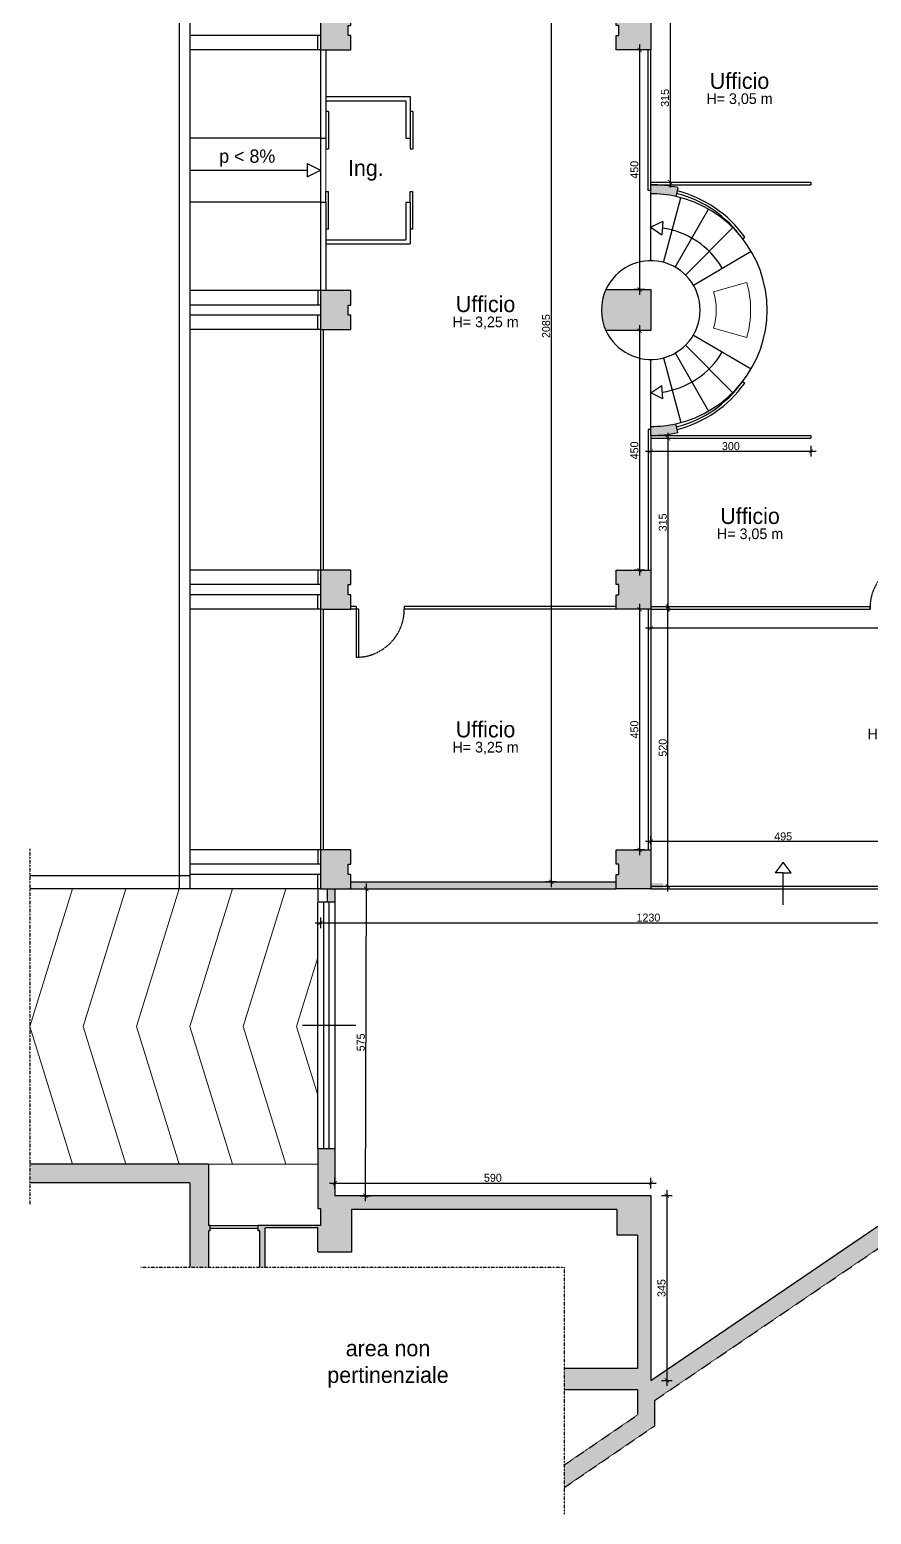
# Model space of a CAD drawing. Header units: millimetres. Extents: x 515 to 43442, y -1882 to 9936.
# Drawn here: x 515 to 2092, y 26 to 2808 of the extents above; entities that cross this region are included whole.
import ezdxf

# ---------------------------------------------------------------- set-up
doc = ezdxf.new("R2010")
doc.units = ezdxf.units.MM
doc.linetypes.add('35', pattern=[1.5, 0.5, -0.25, 0.5, -0.25])
doc.linetypes.add('DASHDOT2', pattern=[0.5, 0.25, -0.125, 0, -0.125])
doc.layers.get('Defpoints').update_dxf_attribs({"color": 31})
doc.layers.add('CAMP sez', color=9, linetype='Continuous', lineweight=15, true_color=0xbdbdbd)
doc.layers.add('PAV_EST', color=253, linetype='Continuous', lineweight=0, true_color=0xa8a8a8)
for name, color, linetype in [('INF', 8, 'Continuous'), ('PROS', 9, 'Continuous'), ('Q_100_ESECUTIVO', 3, 'Continuous'), ('SEZ', 170, 'Continuous'), ('Testi', 7, 'Continuous'), ('VOLTE', 8, 'Continuous')]:
    doc.layers.add(name, color=color, linetype=linetype)
doc.styles.add('T_ESE_q100', font='bahnschrift.ttf', dxfattribs={"height": 15})
doc.dimstyles.new('Quote al 100 arrotondate', dxfattribs={"dimscale": 0, "dimtxt": 15, "dimasz": 8, "dimexe": 10, "dimexo": 10, "dimgap": 2, "dimtad": 1, "dimdec": 0, "dimrnd": 5, "dimzin": 0, "dimdsep": 46, "dimtxsty": 'T_ESE_q100', "dimblk": 'ARCHTICK', "dimcen": 0.09, "dimdle": 10, "dimadec": 0, "dimazin": 0, "dimtfac": 1, "dimtdec": 0, "dimtofl": 0, "dimtmove": 2, "dimatfit": 3, "dimldrblk": 'ARCHTICK', "dimfxl": 10, "dimfxlon": 1, "dimtolj": 1, "dimtzin": 0, "dimlwd": -1, "dimlwe": -1, "dimarcsym": 0})

# ---------------------------------------------------------------- blocks, each defined once
blk = doc.blocks.new('_ArchTick')
at = {"color": 0, "linetype": 'ByBlock', "const_width": 0.15}
blk.add_lwpolyline([(-0.5, -0.5), (0.5, 0.5)], dxfattribs=at)
blk = doc.blocks.new('*D42')
at = {"layer": 'Defpoints', "color": 0, "transparency": 16777216}
for p in [(1678.9, 2770.4), (1657.9, 2321.4), (1678.9, 2321.4)]:
    blk.add_point(p, dxfattribs=at)
at = {"layer": 'Q_100_ESECUTIVO', "color": 0, "transparency": 16777216}
for p, q in [((1667.9, 2770.4), (1647.9, 2770.4)), ((1657.9, 2780.4), (1657.9, 2311.4)), ((1667.9, 2321.4), (1647.9, 2321.4))]:
    blk.add_line(p, q, dxfattribs=at)
at = {"layer": 'Q_100_ESECUTIVO', "color": 0, "transparency": 16777216, "xscale": 8, "yscale": 8, "zscale": 8}
for p, rotation in [((1657.9, 2770.4), 90), ((1657.9, 2321.4), 270)]:
    blk.add_blockref('_ArchTick', p, dxfattribs=dict(at, rotation=rotation))
at = {"layer": 'Q_100_ESECUTIVO', "color": 0, "transparency": 16777216, "insert": (1648.2, 2545.9), "char_height": 15, "attachment_point": 5, "rotation": 90, "style": 'T_ESE_q100'}
blk.add_mtext('\\A1;450', dxfattribs=at)
blk = doc.blocks.new('*D43')
at = {"layer": 'Defpoints', "color": 0, "transparency": 16777216}
for p in [(1678.9, 2244.4), (1657.9, 1795.4), (1678.9, 1795.4)]:
    blk.add_point(p, dxfattribs=at)
at = {"layer": 'Q_100_ESECUTIVO', "color": 0, "transparency": 16777216}
for p, q in [((1657.9, 2254.4), (1657.9, 1785.4)), ((1667.9, 2244.4), (1647.9, 2244.4)), ((1667.9, 1795.4), (1647.9, 1795.4))]:
    blk.add_line(p, q, dxfattribs=at)
at = {"layer": 'Q_100_ESECUTIVO', "color": 0, "transparency": 16777216, "xscale": 8, "yscale": 8, "zscale": 8}
for p, rotation in [((1657.9, 2244.4), 90), ((1657.9, 1795.4), 270)]:
    blk.add_blockref('_ArchTick', p, dxfattribs=dict(at, rotation=rotation))
at = {"layer": 'Q_100_ESECUTIVO', "color": 0, "transparency": 16777216, "insert": (1648.2, 2019.9), "char_height": 15, "attachment_point": 5, "rotation": 90, "style": 'T_ESE_q100'}
blk.add_mtext('\\A1;450', dxfattribs=at)
blk = doc.blocks.new('*D44')
at = {"layer": 'Defpoints', "color": 0, "transparency": 16777216}
for p in [(1678.9, 1722.4), (1657.9, 1271.4), (1678.9, 1271.4)]:
    blk.add_point(p, dxfattribs=at)
at = {"layer": 'Q_100_ESECUTIVO', "color": 0, "transparency": 16777216}
for p, q in [((1657.9, 1732.4), (1657.9, 1261.4)), ((1667.9, 1722.4), (1647.9, 1722.4)), ((1667.9, 1271.4), (1647.9, 1271.4))]:
    blk.add_line(p, q, dxfattribs=at)
at = {"layer": 'Q_100_ESECUTIVO', "color": 0, "transparency": 16777216, "xscale": 8, "yscale": 8, "zscale": 8}
for p, rotation in [((1657.9, 1722.4), 90), ((1657.9, 1271.4), 270)]:
    blk.add_blockref('_ArchTick', p, dxfattribs=dict(at, rotation=rotation))
at = {"layer": 'Q_100_ESECUTIVO', "color": 0, "transparency": 16777216, "insert": (1648.2, 1496.9), "char_height": 15, "attachment_point": 5, "rotation": 90, "style": 'T_ESE_q100'}
blk.add_mtext('\\A1;450', dxfattribs=at)
blk = doc.blocks.new('*D45')
at = {"layer": 'Defpoints', "color": 0, "transparency": 16777216}
for p in [(1510.9, 3294.4), (1492.4, 1211.4), (1510.9, 1211.4)]:
    blk.add_point(p, dxfattribs=at)
at = {"layer": 'Q_100_ESECUTIVO', "color": 0, "transparency": 16777216}
for p, q in [((1500.9, 3294.4), (1482.4, 3294.4)), ((1492.4, 3304.4), (1492.4, 1201.4)), ((1500.9, 1211.4), (1482.4, 1211.4))]:
    blk.add_line(p, q, dxfattribs=at)
at = {"layer": 'Q_100_ESECUTIVO', "color": 0, "transparency": 16777216, "xscale": 8, "yscale": 8, "zscale": 8}
for p, rotation in [((1492.4, 3294.4), 90), ((1492.4, 1211.4), 270)]:
    blk.add_blockref('_ArchTick', p, dxfattribs=dict(at, rotation=rotation))
at = {"layer": 'Q_100_ESECUTIVO', "color": 0, "transparency": 16777216, "insert": (1482.7, 2252.9), "char_height": 15, "attachment_point": 5, "rotation": 90, "style": 'T_ESE_q100'}
blk.add_mtext('\\A1;2085', dxfattribs=at)
blk = doc.blocks.new('*D46')
at = {"layer": 'Defpoints', "color": 0, "transparency": 16777216}
for p in [(1088.4, 1198.4), (1145.7, 1198.2), (1086.9, 623.4)]:
    blk.add_point(p, dxfattribs=at)
at = {"layer": 'Q_100_ESECUTIVO', "color": 0, "transparency": 16777216}
for p, q in [((1135.7, 1198.2), (1155.7, 1198.2)), ((1144.2, 613.2), (1145.8, 1208.2)), ((1134.2, 623.2), (1154.2, 623.2))]:
    blk.add_line(p, q, dxfattribs=at)
at = {"layer": 'Q_100_ESECUTIVO', "color": 0, "transparency": 16777216, "xscale": 8, "yscale": 8, "zscale": 8}
for p, rotation in [((1145.7, 1198.2), 89.8505330881511), ((1144.2, 623.2), 269.8505330881511)]:
    blk.add_blockref('_ArchTick', p, dxfattribs=dict(at, rotation=rotation))
at = {"layer": 'Q_100_ESECUTIVO', "color": 0, "transparency": 16777216, "insert": (1135.4, 910.7), "char_height": 15, "attachment_point": 5, "rotation": 89.8505, "style": 'T_ESE_q100'}
blk.add_mtext('\\A1;575', dxfattribs=at)
blk = doc.blocks.new('*D47')
at = {"layer": 'Defpoints', "color": 0, "transparency": 16777216}
for p in [(1678.9, 647.1), (1086.9, 623.4), (1678.9, 623.4)]:
    blk.add_point(p, dxfattribs=at)
at = {"layer": 'Q_100_ESECUTIVO', "color": 0, "transparency": 16777216}
for p, q in [((1076.9, 647.1), (1688.9, 647.1)), ((1086.9, 637.1), (1086.9, 657.1)), ((1678.9, 637.1), (1678.9, 657.1))]:
    blk.add_line(p, q, dxfattribs=at)
at = {"layer": 'Q_100_ESECUTIVO', "color": 0, "transparency": 16777216, "xscale": 8, "yscale": 8, "zscale": 8, "rotation": 180}
blk.add_blockref('_ArchTick', (1086.9, 647.1), dxfattribs=at)
at = {"layer": 'Q_100_ESECUTIVO', "color": 0, "transparency": 16777216, "xscale": 8, "yscale": 8, "zscale": 8}
blk.add_blockref('_ArchTick', (1678.9, 647.1), dxfattribs=at)
at = {"layer": 'Q_100_ESECUTIVO', "color": 0, "transparency": 16777216, "insert": (1382.9, 656.8), "char_height": 15, "attachment_point": 5, "style": 'T_ESE_q100'}
blk.add_mtext('\\A1;590', dxfattribs=at)
blk = doc.blocks.new('*D23')
at = {"layer": 'Defpoints', "color": 0, "transparency": 16777216}
for p in [(1059.9, 1198.4), (2288.9, 1198.4), (2288.9, 1134.7)]:
    blk.add_point(p, dxfattribs=at)
at = {"layer": 'Q_100_ESECUTIVO', "color": 0, "transparency": 16777216}
for p, q in [((1059.9, 1144.7), (1059.9, 1124.7)), ((2288.9, 1144.7), (2288.9, 1124.7)), ((1049.9, 1134.7), (2298.9, 1134.7))]:
    blk.add_line(p, q, dxfattribs=at)
at = {"layer": 'Q_100_ESECUTIVO', "color": 0, "transparency": 16777216, "xscale": 8, "yscale": 8, "zscale": 8, "rotation": 180}
blk.add_blockref('_ArchTick', (1059.9, 1134.7), dxfattribs=at)
at = {"layer": 'Q_100_ESECUTIVO', "color": 0, "transparency": 16777216, "xscale": 8, "yscale": 8, "zscale": 8}
blk.add_blockref('_ArchTick', (2288.9, 1134.7), dxfattribs=at)
at = {"layer": 'Q_100_ESECUTIVO', "color": 0, "transparency": 16777216, "insert": (1674.4, 1144.4), "char_height": 15, "attachment_point": 5, "style": 'T_ESE_q100'}
blk.add_mtext('\\A1;1230', dxfattribs=at)
blk = doc.blocks.new('*D54')
at = {"layer": 'Defpoints', "color": 0, "transparency": 16777216}
for p in [(1678.9, 623.4), (1678.9, 277), (1708.7, 277)]:
    blk.add_point(p, dxfattribs=at)
at = {"layer": 'Q_100_ESECUTIVO', "color": 0, "transparency": 16777216}
for p, q in [((1698.7, 623.4), (1718.7, 623.4)), ((1708.7, 633.4), (1708.7, 267)), ((1698.7, 277), (1718.7, 277))]:
    blk.add_line(p, q, dxfattribs=at)
at = {"layer": 'Q_100_ESECUTIVO', "color": 0, "transparency": 16777216, "xscale": 8, "yscale": 8, "zscale": 8}
for p, rotation in [((1708.7, 623.4), 90), ((1708.7, 277), 270)]:
    blk.add_blockref('_ArchTick', p, dxfattribs=dict(at, rotation=rotation))
at = {"layer": 'Q_100_ESECUTIVO', "color": 0, "transparency": 16777216, "insert": (1699, 450.2), "char_height": 15, "attachment_point": 5, "rotation": 90, "style": 'T_ESE_q100'}
blk.add_mtext('\\A1;345', dxfattribs=at)
blk = doc.blocks.new('*D99')
at = {"layer": 'Defpoints', "color": 0, "transparency": 16777216}
for p in [(1678.9, 2042.9), (1678.9, 1727.4), (1710.9, 1727.4)]:
    blk.add_point(p, dxfattribs=at)
at = {"layer": 'Q_100_ESECUTIVO', "color": 0, "transparency": 16777216}
for p, q in [((1700.9, 2042.9), (1720.9, 2042.9)), ((1710.9, 2052.9), (1710.9, 1717.4)), ((1700.9, 1727.4), (1720.9, 1727.4))]:
    blk.add_line(p, q, dxfattribs=at)
at = {"layer": 'Q_100_ESECUTIVO', "color": 0, "transparency": 16777216, "xscale": 8, "yscale": 8, "zscale": 8}
for p, rotation in [((1710.9, 2042.9), 90), ((1710.9, 1727.4), 270)]:
    blk.add_blockref('_ArchTick', p, dxfattribs=dict(at, rotation=rotation))
at = {"layer": 'Q_100_ESECUTIVO', "color": 0, "transparency": 16777216, "insert": (1701.3, 1885.1), "char_height": 15, "attachment_point": 5, "rotation": 90, "style": 'T_ESE_q100'}
blk.add_mtext('\\A1;315', dxfattribs=at)
blk = doc.blocks.new('*D100')
at = {"layer": 'Defpoints', "color": 0, "transparency": 16777216}
for p in [(1678.9, 2042.9), (1978.9, 2042.9), (1978.9, 2018.3)]:
    blk.add_point(p, dxfattribs=at)
at = {"layer": 'Q_100_ESECUTIVO', "color": 0, "transparency": 16777216}
for p, q in [((1668.9, 2018.3), (1988.9, 2018.3)), ((1678.9, 2028.3), (1678.9, 2008.3)), ((1978.9, 2028.3), (1978.9, 2008.3))]:
    blk.add_line(p, q, dxfattribs=at)
at = {"layer": 'Q_100_ESECUTIVO', "color": 0, "transparency": 16777216, "xscale": 8, "yscale": 8, "zscale": 8, "rotation": 180}
blk.add_blockref('_ArchTick', (1678.9, 2018.3), dxfattribs=at)
at = {"layer": 'Q_100_ESECUTIVO', "color": 0, "transparency": 16777216, "xscale": 8, "yscale": 8, "zscale": 8}
blk.add_blockref('_ArchTick', (1978.9, 2018.3), dxfattribs=at)
at = {"layer": 'Q_100_ESECUTIVO', "color": 0, "transparency": 16777216, "insert": (1828.9, 2027.9), "char_height": 15, "attachment_point": 5, "style": 'T_ESE_q100'}
blk.add_mtext('\\A1;300', dxfattribs=at)
blk = doc.blocks.new('*D102')
at = {"layer": 'Defpoints', "color": 0, "transparency": 16777216}
for p in [(1678.9, 2838.4), (1678.9, 2522.9), (1715.1, 2522.9)]:
    blk.add_point(p, dxfattribs=at)
at = {"layer": 'Q_100_ESECUTIVO', "color": 0, "transparency": 16777216}
for p, q in [((1705.1, 2838.4), (1725.1, 2838.4)), ((1715.1, 2848.4), (1715.1, 2512.9)), ((1705.1, 2522.9), (1725.1, 2522.9))]:
    blk.add_line(p, q, dxfattribs=at)
at = {"layer": 'Q_100_ESECUTIVO', "color": 0, "transparency": 16777216, "xscale": 8, "yscale": 8, "zscale": 8}
for p, rotation in [((1715.1, 2838.4), 90), ((1715.1, 2522.9), 270)]:
    blk.add_blockref('_ArchTick', p, dxfattribs=dict(at, rotation=rotation))
at = {"layer": 'Q_100_ESECUTIVO', "color": 0, "transparency": 16777216, "insert": (1705.4, 2680.6), "char_height": 15, "attachment_point": 5, "rotation": 90, "style": 'T_ESE_q100'}
blk.add_mtext('\\A1;315', dxfattribs=at)
blk = doc.blocks.new('*D107')
at = {"layer": 'Defpoints', "color": 0, "transparency": 16777216}
for p in [(1678.9, 1722.4), (2938.9, 1722.4), (1678.9, 1686.6)]:
    blk.add_point(p, dxfattribs=at)
at = {"layer": 'Q_100_ESECUTIVO', "color": 0, "transparency": 16777216}
for p, q in [((2948.9, 1686.6), (1668.9, 1686.6)), ((1678.9, 1696.6), (1678.9, 1676.6)), ((2938.9, 1696.6), (2938.9, 1676.6))]:
    blk.add_line(p, q, dxfattribs=at)
at = {"layer": 'Q_100_ESECUTIVO', "color": 0, "transparency": 16777216, "xscale": 8, "yscale": 8, "zscale": 8, "rotation": 180}
blk.add_blockref('_ArchTick', (1678.9, 1686.6), dxfattribs=at)
at = {"layer": 'Q_100_ESECUTIVO', "color": 0, "transparency": 16777216, "xscale": 8, "yscale": 8, "zscale": 8}
blk.add_blockref('_ArchTick', (2938.9, 1686.6), dxfattribs=at)
at = {"layer": 'Q_100_ESECUTIVO', "color": 0, "transparency": 16777216, "insert": (2308.9, 1696.3), "char_height": 15, "attachment_point": 5, "style": 'T_ESE_q100'}
blk.add_mtext('\\A1;1260', dxfattribs=at)
blk = doc.blocks.new('*D25')
at = {"layer": 'Defpoints', "color": 0, "transparency": 16777216}
for p in [(1678.9, 1286.9), (1678.9, 1271.4), (2174.9, 1271.4)]:
    blk.add_point(p, dxfattribs=at)
at = {"layer": 'Q_100_ESECUTIVO', "color": 0, "transparency": 16777216}
for p, q in [((2184.9, 1286.9), (1668.9, 1286.9)), ((1678.9, 1281.4), (1678.9, 1296.9)), ((2174.9, 1281.4), (2174.9, 1296.9))]:
    blk.add_line(p, q, dxfattribs=at)
at = {"layer": 'Q_100_ESECUTIVO', "color": 0, "transparency": 16777216, "xscale": 8, "yscale": 8, "zscale": 8, "rotation": 180}
blk.add_blockref('_ArchTick', (1678.9, 1286.9), dxfattribs=at)
at = {"layer": 'Q_100_ESECUTIVO', "color": 0, "transparency": 16777216, "xscale": 8, "yscale": 8, "zscale": 8}
blk.add_blockref('_ArchTick', (2174.9, 1286.9), dxfattribs=at)
at = {"layer": 'Q_100_ESECUTIVO', "color": 0, "transparency": 16777216, "insert": (1926.9, 1296.6), "char_height": 15, "attachment_point": 5, "style": 'T_ESE_q100'}
blk.add_mtext('\\A1;495', dxfattribs=at)
blk = doc.blocks.new('*D62')
at = {"layer": 'Defpoints', "color": 0, "transparency": 16777216}
for p in [(1678.9, 1722.4), (1710.9, 1722.4), (1678.9, 1203.4)]:
    blk.add_point(p, dxfattribs=at)
at = {"layer": 'Q_100_ESECUTIVO', "color": 0, "transparency": 16777216}
for p, q in [((1710.9, 1193.4), (1710.9, 1732.4)), ((1700.9, 1722.4), (1720.9, 1722.4)), ((1700.9, 1203.4), (1720.9, 1203.4))]:
    blk.add_line(p, q, dxfattribs=at)
at = {"layer": 'Q_100_ESECUTIVO', "color": 0, "transparency": 16777216, "xscale": 8, "yscale": 8, "zscale": 8}
for p, rotation in [((1710.9, 1722.4), 90), ((1710.9, 1203.4), 270)]:
    blk.add_blockref('_ArchTick', p, dxfattribs=dict(at, rotation=rotation))
at = {"layer": 'Q_100_ESECUTIVO', "color": 0, "transparency": 16777216, "insert": (1701.3, 1462.9), "char_height": 15, "attachment_point": 5, "rotation": 90, "style": 'T_ESE_q100'}
blk.add_mtext('\\A1;520', dxfattribs=at)

msp = doc.modelspace()

# ---------------------------------------------------------------- hatches: boundary and pattern name
at = {"layer": 'CAMP sez'}
h = msp.add_hatch(color=256, dxfattribs=at)
h.dxf.hatch_style = 1
h.paths.add_polyline_path([(2958.9, 1722.4), (2938.9, 1722.4), (2938.9, 1592.8), (2715.6, 1441.1), (2726.9, 1424.5), (2958.9, 1582.2)], flags=17)
h.paths.add_polyline_path([(2694.6, 1402.6), (2683.3, 1419.3), (2288.9, 1220.7), (2288.9, 1198.4)], flags=17)
h.paths.add_polyline_path([(2288.9, 1271.4), (2174.9, 1271.4), (2174.9, 1244.4), (2179.9, 1244.4), (2179.9, 1225.4), (2174.9, 1225.4), (2174.9, 1198.4), (2288.9, 1198.4)], flags=17)
h.paths.add_polyline_path([(2288.9, 2843.4), (2174.9, 2843.4), (2174.9, 2816.4), (2179.9, 2816.4), (2179.9, 2797.4), (2174.9, 2797.4), (2174.9, 2770.4), (2288.9, 2770.4)], flags=17)
h.paths.add_polyline_path([(2288.9, 2319.4), (2174.9, 2319.4), (2174.9, 2292.4), (2179.9, 2292.4), (2179.9, 2273.4), (2174.9, 2273.4), (2174.9, 2246.4), (2288.9, 2246.4)], flags=17)
h.paths.add_polyline_path([(2288.9, 1795.4), (2174.9, 1795.4), (2174.9, 1768.4), (2179.9, 1768.4), (2179.9, 1749.4), (2174.9, 1749.4), (2174.9, 1722.4), (2288.9, 1722.4)], flags=17)
h.paths.add_polyline_path([(2958.9, 1895.9), (2938.9, 1895.9), (2938.9, 1742.4), (2288.9, 1742.4), (2288.9, 1722.4), (2958.9, 1722.4)], flags=17)
h.paths.add_polyline_path([(2958.9, 2419.9), (2938.9, 2419.9), (2938.9, 2145.9), (2958.9, 2145.9)], flags=17)
h.paths.add_polyline_path([(2958.9, 3851.4), (2938.9, 3851.4), (2938.9, 3607.9), (2958.9, 3607.9)], flags=17)
h.paths.add_polyline_path([(2958.9, 3357.9), (2938.9, 3357.9), (2938.9, 3193.9), (2958.9, 3193.9)], flags=17)
h.paths.add_polyline_path([(2958.9, 2943.9), (2938.9, 2943.9), (2938.9, 2669.9), (2958.9, 2669.9)], flags=17)
h.paths.add_polyline_path([(1678.9, 3674.4), (1059.9, 3674.4), (1059.9, 3663.4), (1510.9, 3663.4), (1510.9, 3463.4), (1420.9, 3463.4), (1420.9, 3460.4), (1505.9, 3460.4), (1505.9, 3454.4), (1420.9, 3454.4), (1420.9, 3451.4), (1510.9, 3451.4), (1510.9, 3309.4), (1420.9, 3309.4), (1420.9, 3304.9), (1510.9, 3304.9), (1510.9, 3298.9), (1420.9, 3298.9), (1420.9, 3294.4), (1520.9, 3294.4), (1520.9, 3357.4), (1613.9, 3357.4), (1613.9, 3367.4), (1520.9, 3367.4), (1520.9, 3515.4), (1523.9, 3515.4), (1523.9, 3526.4), (1520.9, 3526.4), (1520.9, 3663.4), (1667.9, 3663.4), (1667.9, 3526.4), (1598.9, 3526.4), (1598.9, 3515.4), (1667.9, 3515.4), (1667.9, 3506.4), (1673.9, 3506.4), (1673.9, 3511.4), (1678.9, 3511.4)], flags=17)
h.paths.add_polyline_path([(1330.9, 3463.4), (1305.9, 3463.4), (1305.9, 3663.4), (1290.9, 3663.4), (1290.9, 3294.4), (1330.9, 3294.4), (1330.9, 3309.4), (1305.9, 3309.4), (1305.9, 3451.4), (1330.9, 3451.4)], flags=16)
h.paths.add_polyline_path([(1310.4, 4657.4), (1290.4, 4657.4), (1290.4, 4259.4), (1310.4, 4259.4)], flags=17)
h.paths.add_polyline_path([(1330.4, 4259.4), (1270.4, 4259.4), (1270.4, 4239.4), (1330.4, 4239.4)], flags=17)
h.paths.add_polyline_path([(1180.4, 4259.4), (1067.9, 4259.4), (1067.9, 4239.4), (1180.4, 4239.4)], flags=17)
h.paths.add_polyline_path([(1447.9, 4259.4), (1420.4, 4259.4), (1420.4, 4239.4), (1447.9, 4239.4)], flags=17)
h.paths.add_polyline_path([(849.9, 682.4), (514.9, 682.4), (514.9, 647.4), (814.9, 647.4), (814.9, 489.5), (849.9, 489.5), (849.9, 557.4), (852.9, 557.4), (852.9, 567.4), (849.9, 567.4)])
h.paths.add_polyline_path([(2288.9, 3367.4), (2174.9, 3367.4), (2174.9, 3340.4), (2179.9, 3340.4), (2179.9, 3321.4), (2174.9, 3321.4), (2174.9, 3294.4), (2288.9, 3294.4)], flags=17)
h.paths.add_polyline_path([(1707.9, 3669.4), (1702.9, 3669.4), (1702.9, 3674.4), (1678.9, 3674.4), (1678.9, 3660.4), (1707.9, 3660.4)], flags=17)
h.paths.add_polyline_path([(5530.2, 3374.5), (5498.8, 3353.2), (5516.8, 3326.7), (5548.2, 3348.1)], flags=17)
h.paths.add_polyline_path([(5295.1, 3176.1), (5277.1, 3202.5), (5216.7, 3161.5), (5234.7, 3135)], flags=17)
h.paths.add_polyline_path([(4753.9, 2839.4), (4690.9, 2839.4), (4690.9, 2759.4), (4756.2, 2803.8)], flags=17)
h.paths.add_polyline_path([(4230.9, 2839.4), (4167.9, 2839.4), (4167.9, 2767.4), (4230.9, 2767.4)], flags=17)
h.paths.add_polyline_path([(4204.5, 2469.9), (4172.2, 2448), (4191.3, 2419.8), (4223.6, 2441.8)], flags=17)
h.paths.add_polyline_path([(3701.3, 2086.8), (3682.2, 2114.9), (3649.9, 2093), (3669, 2064.9)], flags=17)
h.paths.add_polyline_path([(3186.9, 1793.4), (3123.9, 1793.4), (3123.9, 1694.4), (3186.9, 1732.4)], flags=17)
h.paths.add_polyline_path([(2726.9, 1424.5), (2707.8, 1452.7), (2675.5, 1430.7), (2694.6, 1402.6)], flags=17)
h.paths.add_polyline_path([(1701.9, 1209.4), (1678.9, 1209.4), (1678.9, 1198.4), (1701.9, 1198.4)], flags=17)
h.paths.add_polyline_path([(1678.9, 1271.4), (1613.9, 1271.4), (1613.9, 1244.4), (1618.9, 1244.4), (1618.9, 1225.4), (1613.9, 1225.4), (1613.9, 1198.4), (1678.9, 1198.4), (1678.9, 1209.4)], flags=17)
h.paths.add_polyline_path([(1613.9, 1211.4), (1116.9, 1211.4), (1116.9, 1198.4), (1613.9, 1198.4)], flags=17)
h.paths.add_polyline_path([(1116.9, 1225.4), (1111.9, 1225.4), (1111.9, 1244.4), (1116.9, 1244.4), (1116.9, 1271.4), (1059.9, 1271.4), (1059.9, 1198.4), (1116.9, 1198.4)], flags=17)
h.paths.add_polyline_path([(1111.9, 1768.4), (1116.9, 1768.4), (1116.9, 1795.4), (1059.9, 1795.4), (1059.9, 1722.4), (1116.9, 1722.4), (1116.9, 1749.4), (1111.9, 1749.4)], flags=17)
h.paths.add_polyline_path([(1678.9, 1795.4), (1613.9, 1795.4), (1613.9, 1768.4), (1618.9, 1768.4), (1618.9, 1749.4), (1613.9, 1749.4), (1613.9, 1722.4), (1678.9, 1722.4)], flags=17)
edge = h.paths.add_edge_path(flags=17)
edge.add_arc((1678.9, 2282.9), 218, 270, 282.4589, ccw=False)
edge.add_line((1678.9, 2064.9), (1678.9, 2047.9))
edge.add_arc((1678.9, 2282.9), 235, 270, 282.4589)
edge.add_line((1729.6, 2053.4), (1725.9, 2070))
edge = h.paths.add_edge_path(flags=17)
edge.add_line((1678.9, 2321.4), (1594.7, 2321.4))
edge.add_arc((1678.9, 2282.9), 92.5, 155.4041, 204.5959)
edge.add_line((1594.7, 2244.4), (1678.9, 2244.4))
edge.add_line((1678.9, 2244.4), (1678.9, 2321.4))
h.paths.add_polyline_path([(1111.9, 2292.4), (1116.9, 2292.4), (1116.9, 2319.4), (1059.9, 2319.4), (1059.9, 2246.4), (1116.9, 2246.4), (1116.9, 2273.4), (1111.9, 2273.4)], flags=17)
edge = h.paths.add_edge_path(flags=17)
edge.add_arc((1678.9, 2282.9), 235, 77.5411, 90)
edge.add_line((1678.9, 2517.9), (1678.9, 2500.9))
edge.add_arc((1678.9, 2282.9), 218, 77.5411, 90, ccw=False)
edge.add_line((1725.9, 2495.7), (1729.6, 2512.3))
h.paths.add_polyline_path([(1678.9, 2843.4), (1613.9, 2843.4), (1613.9, 2816.4), (1618.9, 2816.4), (1618.9, 2797.4), (1613.9, 2797.4), (1613.9, 2770.4), (1678.9, 2770.4)], flags=17)
h.paths.add_polyline_path([(1116.9, 2843.4), (1059.9, 2843.4), (1059.9, 2770.4), (1116.9, 2770.4), (1116.9, 2797.4), (1111.9, 2797.4), (1111.9, 2816.4), (1116.9, 2816.4)], flags=17)
h.paths.add_polyline_path([(1116.9, 3367.4), (1059.9, 3367.4), (1059.9, 3294.4), (1116.9, 3294.4), (1116.9, 3321.4), (1111.9, 3321.4), (1111.9, 3340.4), (1116.9, 3340.4)], flags=16)
h.paths.add_polyline_path([(1678.9, 3367.4), (1613.9, 3367.4), (1613.9, 3357.4), (1613.9, 3294.4), (1678.9, 3294.4)], flags=16)
h.paths.add_polyline_path([(1592.9, 4307.4), (1573.9, 4307.4), (1573.9, 4328.4), (1562.9, 4328.4), (1562.9, 4307.4), (1447.9, 4307.4), (1447.9, 3908.4), (1566.9, 3908.4), (1566.9, 3815.4), (1619.9, 3815.4), (1619.9, 3826.4), (1593.9, 3826.4), (1593.9, 3924.4), (1462.9, 3924.4), (1462.9, 4290.4), (1565.9, 4290.4), (1565.9, 4236.4), (1921.9, 4236.4), (1921.9, 4247.4), (1592.9, 4247.4)], flags=17)
h.paths.add_polyline_path([(3186.9, 2839.4), (3123.9, 2839.4), (3123.9, 2767.4), (3186.9, 2767.4)], flags=17)
h.paths.add_polyline_path([(1072.9, 1198.4), (1072.9, 1173.4), (1086.9, 1173.4), (1086.9, 1198.4)], flags=17)
h.paths.add_polyline_path([(1678.9, 3367.4), (1678.9, 3426.4), (1673.9, 3426.4), (1673.9, 3431.4), (1667.9, 3431.4), (1667.9, 3367.4)], flags=16)
h.paths.add_polyline_path([(1592.9, 4657.4), (2089.9, 4657.4), (2089.9, 4247.4), (2011.9, 4247.4), (2011.9, 4236.4), (2089.9, 4236.4), (2089.9, 3869.4), (2067.9, 3869.4), (2067.9, 3826.4), (1701.9, 3826.4), (1701.9, 3815.4), (2067.9, 3815.4), (2067.9, 3787.4), (2078.9, 3787.4), (2078.9, 3815.4), (2391.9, 3815.4), (2391.9, 3674.4), (2078.9, 3674.4), (2078.9, 3701.4), (2067.9, 3701.4), (2067.9, 3674.4), (1832.9, 3674.4), (1832.9, 3669.4), (1827.9, 3669.4), (1827.9, 3660.4), (2411.9, 3660.4), (2411.9, 3757.4), (2720.9, 3757.4), (2720.9, 3851.4), (3144.9, 3851.4), (3144.9, 3832.4), (3171.9, 3832.4), (3171.9, 3851.4), (4188.9, 3851.4), (4188.9, 3832.4), (4215.9, 3832.4), (4215.9, 3851.4), (5233.9, 3851.4), (5233.9, 3832.4), (5284.9, 3832.4), (5284.9, 3918.4), (5276.9, 3918.4), (5276.9, 4228.4), (5284.9, 4228.4), (5284.9, 4279.4), (5512.9, 4279.4), (5512.9, 4222.4), (5715.8, 3864.4), (5540.9, 3864.4), (5540.9, 3918.4), (5512.9, 3918.4), (5512.9, 3848.4), (5565.8, 3755.4), (5575.4, 3760.8), (5525.5, 3848.4), (5724.9, 3848.4), (5870.1, 3592.3), (5726.9, 3494.9), (5619, 3684.4), (5609.4, 3678.9), (5730.7, 3466.1), (6154.1, 3753.9), (6192, 3697.4), (6217, 3714.1), (6124.8, 3851.5), (6520.9, 4124.3), (6457.1, 3501.6), (6390.2, 3456), (6379.6, 3471.8), (1678.9, 277), (1678.9, 623.4), (1086.9, 623.4), (1086.9, 711.4), (1054.9, 711.4), (1054.9, 599.4), (1059.9, 599.4), (1059.9, 567.4), (1054.9, 567.4), (942.9, 567.4), (942.9, 557.4), (945.9, 557.4), (945.9, 489.5), (955.9, 489.5), (955.9, 563.4), (1054.9, 563.4), (1054.9, 517.4), (1117.9, 517.4), (1117.9, 597.4), (1615.9, 597.4), (1615.9, 549.4), (1653.9, 549.4), (1653.9, 299.4), (1516.6, 299.4), (1516.6, 260.4), (1653.9, 260.4), (1653.9, 212.4), (1516.6, 118.6), (1516.6, 76.2), (1685.9, 191.9), (1685.9, 239.4), (6374.3, 3425.9), (6384.8, 3410.1), (6490.2, 3481.7), (6556.8, 4185.5), (6083.4, 3859.3), (6138.8, 3776.8), (5894.2, 3610.6), (5542.9, 4230.3), (5542.9, 4309.4), (5246.9, 4309.4), (5246.9, 3881.4), (2680.9, 3881.4), (2680.9, 3777.4), (2411.9, 3777.4), (2411.9, 3835.4), (2109.9, 3835.4), (2109.9, 4677.4), (1021.9, 4677.4), (1021.9, 3840.4), (814.9, 3840.4), (814.9, 3294.4), (849.9, 3294.4), (849.9, 3815.4), (1072.9, 3815.4), (1072.9, 3908.4), (1092.9, 3908.4), (1092.9, 3913.4), (1041.9, 3913.4), (1041.9, 4239.4), (1067.9, 4239.4), (1067.9, 4276.4), (1091.9, 4276.4), (1091.9, 4289.4), (1067.9, 4289.4), (1067.9, 4307.4), (1041.9, 4307.4), (1041.9, 4616.4), (1067.9, 4616.4), (1067.9, 4657.4), (1562.9, 4657.4), (1562.9, 4328.4), (1573.9, 4328.4), (1573.9, 4616.4), (1592.9, 4616.4)])

# ---------------------------------------------------------------- linework, layer by layer
at = {"layer": 'INF'}
for p, q in [((814.9, 3294.4), (814.9, 1198.4)), ((1059.9, 2604.9), (814.9, 2604.9)), ((1059.9, 2604.9), (1059.9, 2484.9)), ((814.9, 2544.9), (1034.9, 2544.9)), ((1034.9, 2557.4), (1034.9, 2532.4)), ((1034.9, 2557.4), (1059.9, 2544.9)), ((1034.9, 2532.4), (1059.9, 2544.9)), ((1059.9, 2484.9), (814.9, 2484.9)), ((1678.9, 2375.4), (1678.9, 2500.9)), ((1702.7, 2372.2), (1734.9, 2493.5)), ((1701.3, 2449.1), (1678.9, 2438.1)), ((1701.3, 2449.1), (1699.6, 2424.1)), ((1724.8, 2363.1), (1787.2, 2472)), ((1678.9, 2438.1), (1699.6, 2424.1)), ((1743.9, 2348.6), (1832.3, 2437.7)), ((1758.7, 2329.6), (1866.9, 2393.1)), ((1851.1, 2416.5), (1855, 2419.6)), ((1059.9, 2246.4), (1059.9, 1795.4)), ((1064.9, 2246.4), (1064.9, 1795.4)), ((1758.7, 2236.1), (1866.9, 2172.6)), ((1724.8, 2202.6), (1787.2, 2093.7)), ((1743.9, 2217.1), (1832.3, 2128)), ((1678.9, 2064.9), (1678.9, 2190.4)), ((1702.7, 2193.5), (1734.9, 2072.2)), ((1851.1, 2149.2), (1855, 2146.1)), ((1678.9, 2127.6), (1699.6, 2141.6)), ((1701.3, 2116.6), (1678.9, 2127.6)), ((1701.3, 2116.6), (1699.6, 2141.6)), ((1059.9, 1722.4), (1059.9, 1271.4)), ((1064.9, 1722.4), (1064.9, 1271.4)), ((1926.9, 1248.4), (1911.9, 1228.4)), ((1926.9, 1228.4), (1911.9, 1228.4)), ((1941.9, 1228.4), (1926.9, 1248.4)), ((1926.9, 1228.4), (1941.9, 1228.4)), ((1926.9, 1168.4), (1926.9, 1228.4)), ((514.9, 1223.4), (814.9, 1223.4)), ((814.9, 1198.4), (514.9, 1198.4)), ((1054.9, 1198.4), (814.9, 1198.4)), ((1054.9, 1198.4), (1054.9, 1173.4)), ((1678.9, 1203.4), (2174.9, 1203.4)), ((1678.9, 1198.4), (2174.9, 1198.4)), ((1072.9, 1173.4), (1054.9, 1173.4)), ((1065.9, 711.4), (1065.9, 1173.4)), ((1075.9, 711.4), (1075.9, 1173.4)), ((1125.9, 942.4), (1025.9, 942.4)), ((852.9, 567.4), (942.9, 567.4)), ((852.9, 562.4), (942.9, 562.4))]:
    msp.add_line(p, q, dxfattribs=at)
for centre, radius, start, end in [((1673.3, 2290.3), 223, 35.425, 75.7302), ((1678.9, 2282.9), 218, 282.4589, 77.5411), ((1673.3, 2290.3), 218, 35.37, 75.6886), ((1678.9, 2282.9), 155.2, 30.3682, 82.0098), ((1678.9, 2282.9), 155.2, 30.3682, 82.0098), ((1678.9, 2282.9), 92.5, 204.5959, 155.4041), ((1678.9, 2282.9), 155.2, 277.9902, 329.6318), ((1673.3, 2275.4), 218, 284.3114, 324.63), ((1673.3, 2275.4), 223, 284.2698, 324.575)]:
    msp.add_arc(centre, radius, start, end, dxfattribs=at)
at = {"layer": 'PAV_EST'}
for p, q in [((1069.9, 2584.9), (1069.9, 2504.9)), ((1858.5, 2334.9), (1796.5, 2316.9)), ((1858.6, 2231.4), (1796.6, 2249.1)), ((594.9, 1198.4), (514.9, 940.4)), ((694.9, 1198.4), (614.9, 940.4)), ((794.9, 1198.4), (714.9, 940.4)), ((894.9, 1198.4), (814.9, 940.4)), ((994.9, 1198.4), (914.9, 940.4)), ((1054.9, 1069.4), (1014.9, 940.4)), ((594.9, 682.4), (514.9, 940.4)), ((694.9, 682.4), (614.9, 940.4)), ((794.9, 682.4), (714.9, 940.4)), ((894.9, 682.4), (814.9, 940.4)), ((994.9, 682.4), (914.9, 940.4)), ((1054.9, 811.4), (1014.9, 940.4)), ((849.9, 682.4), (1054.9, 682.4))]:
    msp.add_line(p, q, dxfattribs=at)
for radius in [122.5, 187]:
    msp.add_arc((1678.9, 2282.9), radius, 344.0157, 16.1453, dxfattribs=at)
at = {"layer": 'PROS'}
for p, q in [((1059.9, 2797.4), (1054.9, 2797.4)), ((1054.9, 2770.4), (1054.9, 2797.4)), ((1059.9, 2770.4), (1054.9, 2770.4)), ((1059.9, 2770.4), (1059.9, 2604.9)), ((1069.9, 2770.4), (1069.9, 2604.9)), ((1673.9, 2506.9), (1673.9, 2770.4)), ((1678.9, 2517.9), (1678.9, 2770.4)), ((1069.9, 2682.9), (1227.9, 2682.9)), ((1069.9, 2674.9), (1219.9, 2674.9)), ((1219.9, 2674.9), (1219.9, 2604.9)), ((1227.9, 2682.9), (1227.9, 2604.9)), ((1074.9, 2654.9), (1069.9, 2654.9)), ((1074.9, 2654.9), (1074.9, 2584.9)), ((1232.9, 2654.9), (1227.9, 2654.9)), ((1232.9, 2654.9), (1232.9, 2584.9)), ((1059.9, 2604.9), (1069.9, 2604.9)), ((1069.9, 2604.9), (1069.9, 2584.9)), ((1219.9, 2604.9), (1227.9, 2604.9)), ((1227.9, 2604.9), (1227.9, 2584.9)), ((1069.9, 2584.9), (1074.9, 2584.9)), ((1227.9, 2584.9), (1232.9, 2584.9)), ((1069.9, 2484.9), (1069.9, 2504.9)), ((1069.9, 2504.9), (1074.9, 2504.9)), ((1074.9, 2434.9), (1074.9, 2504.9)), ((1227.9, 2484.9), (1227.9, 2504.9)), ((1227.9, 2504.9), (1232.9, 2504.9)), ((1232.9, 2434.9), (1232.9, 2504.9)), ((1678.9, 2506.9), (1673.9, 2506.9)), ((1678.9, 2522.9), (1978.9, 2522.9)), ((1678.9, 2517.9), (1978.9, 2517.9)), ((1978.9, 2522.9), (1978.9, 2517.9)), ((1059.9, 2484.9), (1059.9, 2319.4)), ((1059.9, 2484.9), (1069.9, 2484.9)), ((1069.9, 2484.9), (1069.9, 2319.4)), ((1219.9, 2484.9), (1219.9, 2414.9)), ((1219.9, 2484.9), (1227.9, 2484.9)), ((1227.9, 2484.9), (1227.9, 2406.9)), ((1074.9, 2434.9), (1069.9, 2434.9)), ((1232.9, 2434.9), (1227.9, 2434.9)), ((1069.9, 2414.9), (1219.9, 2414.9)), ((1069.9, 2406.9), (1227.9, 2406.9)), ((1059.9, 2319.4), (1054.9, 2319.4)), ((1054.9, 2319.4), (1054.9, 2292.4)), ((1059.9, 2292.4), (1054.9, 2292.4)), ((1059.9, 2273.4), (1054.9, 2273.4)), ((1054.9, 2246.4), (1054.9, 2273.4)), ((1059.9, 2246.4), (1054.9, 2246.4)), ((1673.9, 2058.9), (1673.9, 1795.4)), ((1678.9, 2058.9), (1673.9, 2058.9)), ((1678.9, 2047.9), (1678.9, 1795.4)), ((1678.9, 2047.9), (1978.9, 2047.9)), ((1678.9, 2042.9), (1978.9, 2042.9)), ((1978.9, 2047.9), (1978.9, 2042.9)), ((1059.9, 1795.4), (1054.9, 1795.4)), ((1054.9, 1795.4), (1054.9, 1768.4)), ((1059.9, 1768.4), (1054.9, 1768.4)), ((1059.9, 1749.4), (1054.9, 1749.4)), ((1054.9, 1722.4), (1054.9, 1749.4)), ((1126.9, 1727.4), (1116.9, 1727.4)), ((1126.9, 1727.4), (1126.9, 1722.4)), ((1613.9, 1727.4), (1216.9, 1727.4)), ((1216.9, 1727.4), (1216.9, 1722.4)), ((1678.9, 1727.4), (2089.9, 1727.4)), ((2089.9, 1727.4), (2089.9, 1722.4)), ((2089.9, 1722.4), (2089.9, 1727.4)), ((1059.9, 1722.4), (1054.9, 1722.4)), ((1059.9, 1722.4), (1054.9, 1722.4)), ((1131.9, 1722.4), (1116.9, 1722.4)), ((1126.9, 1722.4), (1126.9, 1632.4)), ((1131.9, 1632.4), (1131.9, 1722.4)), ((1613.9, 1722.4), (1216.9, 1722.4)), ((1673.9, 1722.4), (1673.9, 1271.4)), ((1678.9, 1722.4), (1678.9, 1271.4)), ((1678.9, 1722.4), (2089.9, 1722.4)), ((1126.9, 1632.4), (1131.9, 1632.4)), ((1059.9, 1271.4), (1054.9, 1271.4)), ((1054.9, 1271.4), (1054.9, 1244.4)), ((1059.9, 1244.4), (1054.9, 1244.4)), ((1059.9, 1225.4), (1054.9, 1225.4)), ((1054.9, 1198.4), (1054.9, 1225.4)), ((1059.9, 1198.4), (1054.9, 1198.4))]:
    msp.add_line(p, q, dxfattribs=at)
at = {"layer": 'SEZ'}
for p, q in [((1678.9, 277), (6379.6, 3471.8)), ((1678.9, 2500.9), (1678.9, 2517.9)), ((1729.6, 2512.3), (1725.9, 2495.7)), ((1594.7, 2321.4), (1678.9, 2321.4)), ((1678.9, 2321.4), (1678.9, 2244.4)), ((1678.9, 2244.4), (1594.7, 2244.4)), ((1678.9, 2047.9), (1678.9, 2064.9)), ((1729.6, 2053.4), (1725.9, 2070)), ((1072.9, 1173.4), (1072.9, 1198.4)), ((1086.9, 1198.4), (1086.9, 1173.4)), ((1116.9, 1211.4), (1613.9, 1211.4)), ((1116.9, 1198.4), (1613.9, 1198.4)), ((1086.9, 1173.4), (1072.9, 1173.4)), ((1086.9, 711.4), (1054.9, 711.4)), ((1054.9, 711.4), (1054.9, 599.4)), ((1086.9, 711.4), (1086.9, 623.4)), ((849.9, 682.4), (514.9, 682.4)), ((849.9, 682.4), (849.9, 567.4)), ((814.9, 647.4), (514.9, 647.4)), ((814.9, 647.4), (814.9, 489.5)), ((1086.9, 623.4), (1678.9, 623.4)), ((1678.9, 623.4), (1678.9, 277)), ((1054.9, 599.4), (1059.9, 599.4)), ((1059.9, 599.4), (1059.9, 567.4)), ((852.9, 567.4), (849.9, 567.4)), ((852.9, 557.4), (849.9, 557.4)), ((852.9, 557.4), (852.9, 567.4)), ((1059.9, 567.4), (942.9, 567.4)), ((942.9, 557.4), (942.9, 567.4)), ((945.9, 557.4), (942.9, 557.4)), ((945.9, 489.5), (945.9, 557.4))]:
    msp.add_line(p, q, dxfattribs=at)
at = {"layer": 'SEZ', "linetype": '35', "ltscale": 0.3}
for p, q in [((1685.9, 239.4), (6374.3, 3425.9)), ((1615.9, 597.4), (1117.9, 597.4)), ((1117.9, 597.4), (1117.9, 517.4)), ((1615.9, 549.4), (1615.9, 597.4)), ((849.9, 557.4), (849.9, 489.5)), ((955.9, 489.5), (955.9, 563.4)), ((1054.9, 563.4), (955.9, 563.4)), ((1054.9, 517.4), (1054.9, 563.4)), ((1653.9, 549.4), (1615.9, 549.4)), ((1653.9, 549.4), (1653.9, 299.4)), ((1117.9, 517.4), (1054.9, 517.4)), ((1653.9, 299.4), (1516.6, 299.4)), ((1516.6, 260.4), (1653.9, 260.4)), ((1653.9, 260.4), (1653.9, 212.4)), ((1685.9, 239.4), (1685.9, 191.9)), ((1516.6, 118.6), (1653.9, 212.4)), ((1516.6, 76.2), (1685.9, 191.9))]:
    msp.add_line(p, q, dxfattribs=at)
at = {"layer": 'SEZ', "linetype": 'DASHDOT2'}
for p, q in [((514.9, 1273.4), (514.9, 607.4)), ((723, 489.5), (1516.6, 489.5)), ((1516.6, 489.5), (1516.6, 26.2))]:
    msp.add_line(p, q, dxfattribs=at)
at = {"layer": 'SEZ'}
for points in [[(1111.9, 2797.4), (1111.9, 2816.4), (1116.9, 2816.4), (1116.9, 2843.4), (1059.9, 2843.4), (1059.9, 2770.4), (1116.9, 2770.4), (1116.9, 2797.4)], [(1613.9, 2770.4), (1613.9, 2797.4), (1618.9, 2797.4), (1618.9, 2816.4), (1613.9, 2816.4), (1613.9, 2843.4), (1678.9, 2843.4), (1678.9, 2770.4)], [(1111.9, 2273.4), (1111.9, 2292.4), (1116.9, 2292.4), (1116.9, 2319.4), (1059.9, 2319.4), (1059.9, 2246.4), (1116.9, 2246.4), (1116.9, 2273.4)], [(1111.9, 1749.4), (1111.9, 1768.4), (1116.9, 1768.4), (1116.9, 1795.4), (1059.9, 1795.4), (1059.9, 1722.4), (1116.9, 1722.4), (1116.9, 1749.4)], [(1613.9, 1722.4), (1613.9, 1749.4), (1618.9, 1749.4), (1618.9, 1768.4), (1613.9, 1768.4), (1613.9, 1795.4), (1678.9, 1795.4), (1678.9, 1722.4)], [(1111.9, 1225.4), (1111.9, 1244.4), (1116.9, 1244.4), (1116.9, 1271.4), (1059.9, 1271.4), (1059.9, 1198.4), (1116.9, 1198.4), (1116.9, 1225.4)], [(1613.9, 1198.4), (1613.9, 1225.4), (1618.9, 1225.4), (1618.9, 1244.4), (1613.9, 1244.4), (1613.9, 1271.4), (1678.9, 1271.4), (1678.9, 1198.4)]]:
    msp.add_lwpolyline(points, close=True, dxfattribs=at)
for radius, start, end in [(235, 77.5411, 90), (218, 77.5411, 90), (92.5, 155.4041, 204.5959), (218, 270, 282.4589), (235, 270, 282.4589)]:
    msp.add_arc((1678.9, 2282.9), radius, start, end, dxfattribs=at)
at = {"layer": 'VOLTE', "linetype": '35', "ltscale": 0.3}
for p, q in [((794.9, 3840.4), (794.9, 1198.4)), ((1054.9, 2797.4), (814.9, 2797.4)), ((1054.9, 2770.4), (814.9, 2770.4)), ((1054.9, 2319.4), (814.9, 2319.4)), ((1054.9, 2292.4), (814.9, 2292.4)), ((1054.9, 2273.4), (814.9, 2273.4)), ((1054.9, 2246.4), (814.9, 2246.4)), ((1054.9, 1795.4), (814.9, 1795.4)), ((1054.9, 1768.4), (814.9, 1768.4)), ((1054.9, 1749.4), (814.9, 1749.4)), ((1054.9, 1722.4), (814.9, 1722.4)), ((1054.9, 1271.4), (814.9, 1271.4)), ((1054.9, 1244.4), (814.9, 1244.4)), ((1054.9, 1225.4), (814.9, 1225.4)), ((1054.9, 711.4), (1054.9, 1173.4)), ((1086.9, 1173.4), (1086.9, 711.4))]:
    msp.add_line(p, q, dxfattribs=at)
for centre, radius, start, end in [((2169.9, 1727.4), 80, 93.5833, 180), ((1126.9, 1722.4), 90, 270, 0)]:
    msp.add_arc(centre, radius, start, end, dxfattribs=at)

# ---------------------------------------------------------------- texts
at = {"layer": 'Testi', "attachment_point": 5, "style": 'T_ESE_q100'}
for s, insert, char_height in [('Ufficio', (1845.1, 2712.3), 30), ('H= 3,05 m', (1845.1, 2677.3), 20), ('p < 8%', (922.5, 2567.7), 25), ('Ing.', (1144.9, 2544.9), 30), ('Ufficio', (1369.2, 2294), 30), ('H= 3,25 m', (1369.2, 2259), 20), ('Ufficio', (1864.9, 1896.9), 30), ('H= 3,05 m', (1864.9, 1861.9), 20), ('Ufficio', (1369.2, 1497), 30), ('H= 3,05 m', (2147, 1486.5), 20), ('H= 3,25 m', (1369.2, 1462), 20), ('area non \\Ppertinenziale', (1186.4, 307.9), 30)]:
    msp.add_mtext(s, dxfattribs=dict(at, insert=insert, char_height=char_height))

# ---------------------------------------------------------------- dimensions: what is measured, and where the dimension line sits
at = {"layer": 'Q_100_ESECUTIVO', "transparency": 33554687}
for base, p1, p2, override, picture, middle in [((1492.4, 1211.4), (1510.9, 3294.4), (1510.9, 1211.4), {"dimscale": 1, "dimrnd": 5}, '*D45', (1482.7, 2252.9)), ((1715.0849715, 2522.855318), (1678.8531113, 2838.355318), (1678.8531113, 2522.855318), {"dimscale": 1}, '*D102', (1705.4302259, 2680.605318)), ((1657.9, 2321.4), (1678.9, 2770.4), (1678.9, 2321.4), {"dimscale": 1}, '*D42', (1648.2, 2545.9)), ((1657.9, 1795.4), (1678.9, 2244.4), (1678.9, 1795.4), {"dimscale": 1}, '*D43', (1648.2, 2019.9)), ((1710.9271672, 1727.355318), (1678.8531113, 2042.855318), (1678.8531113, 1727.355318), {"dimscale": 1}, '*D99', (1701.2724217, 1885.105318)), ((1657.9, 1271.4), (1678.9, 1722.4), (1678.9, 1271.4), {"dimscale": 1}, '*D44', (1648.2, 1496.9)), ((1710.9, 1722.4), (1678.9, 1203.4), (1678.9, 1722.4), {"dimscale": 1}, '*D62', (1701.3, 1462.9)), ((1708.7, 277), (1678.9, 623.4), (1678.9, 277), {"dimscale": 1}, '*D54', (1699, 450.2))]:
    dim = msp.add_linear_dim(base=base, p1=p1, p2=p2, angle=90, dimstyle='Quote al 100 arrotondate', override=override, dxfattribs=at)
    dim.commit()
    dim.dimension.update_dxf_attribs({"geometry": picture, "text_midpoint": middle})
for base, p1, p2, picture, middle in [((1978.9, 2018.3), (1678.9, 2042.9), (1978.9, 2042.9), '*D100', (1828.9, 2027.9)), ((1678.9, 1686.6), (2938.9, 1722.4), (1678.9, 1722.4), '*D107', (2308.9, 1696.3)), ((1678.9, 1286.9), (2174.9, 1271.4), (1678.9, 1271.4), '*D25', (1926.9, 1296.6)), ((2288.9, 1134.7), (1059.9, 1198.4), (2288.9, 1198.4), '*D23', (1674.4, 1144.4)), ((1678.9, 647.1), (1086.9, 623.4), (1678.9, 623.4), '*D47', (1382.9, 656.8))]:
    dim = msp.add_linear_dim(base=base, p1=p1, p2=p2, dimstyle='Quote al 100 arrotondate', override={"dimscale": 1}, dxfattribs=at)
    dim.commit()
    dim.dimension.update_dxf_attribs({"geometry": picture, "text_midpoint": middle})
dim = msp.add_aligned_dim(p1=(1086.9, 623.4), p2=(1088.4, 1198.4), distance=-57.4, dimstyle='Quote al 100 arrotondate', override={"dimscale": 1}, dxfattribs=at)
dim.commit()
dim.dimension.update_dxf_attribs({"geometry": '*D46', "text_midpoint": (1135.4, 910.7)})

doc.saveas('drawing.dxf')
